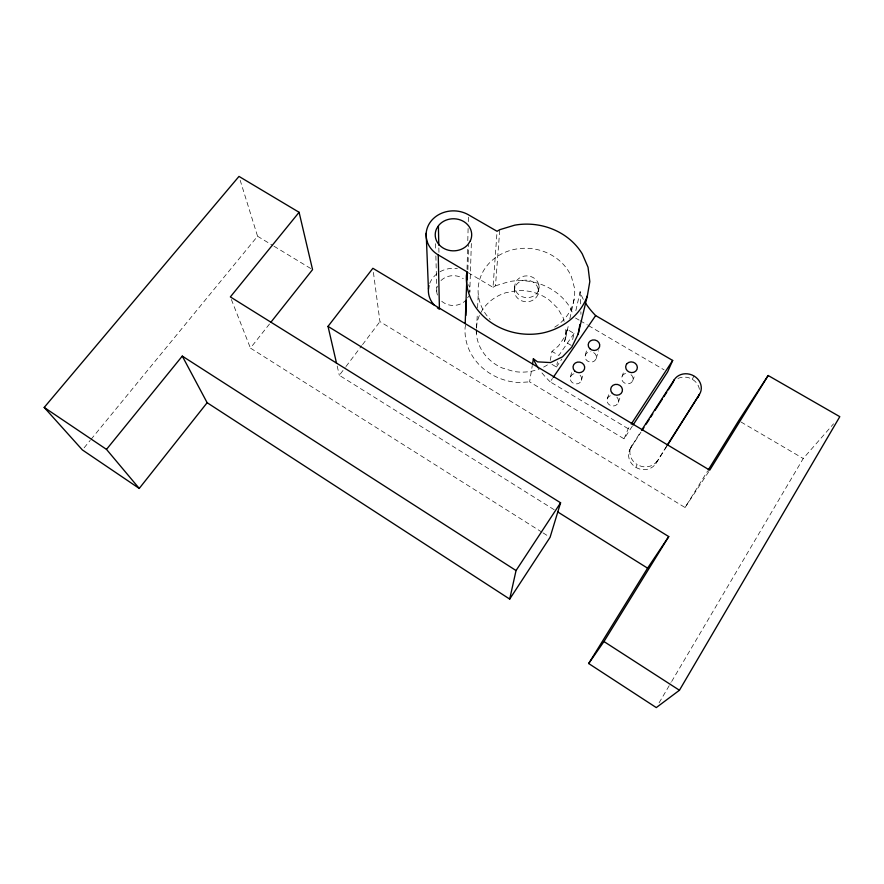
<?xml version="1.0" encoding="UTF-8"?>
<svg xmlns="http://www.w3.org/2000/svg" width="884" height="884" viewBox="0 0 884 884"><rect width="100%" height="100%" fill="white"/><g stroke="black" fill="none" stroke-linecap="round" stroke-linejoin="round"><path stroke-width="0.66" stroke-dasharray="4.42 3.31" d="M467.039 269.266L467.614 247.476M467.791 240.669L468.111 228.415M468.288 221.608L468.465 214.801M571.263 345.401L564.567 341.445L565.55 338.45L565.826 327.809M467.89 269.742L468.575 244.923M471.349 243.487L469.78 292.339A16.608 14.884 0 0 0 469.736 288.449M476.365 333.776L476.564 329.666M476.62 328.296L477.338 313.245M477.592 307.765L478.244 294.085M468.155 272.681L493.018 287.322L497.073 231.299M493.018 287.322L495.482 285.819L499.769 229.685M514.311 290.239L514.764 286.051M538.444 291.576L539.085 287.399M632.325 426.132L624.071 438.829L529.615 381.855L532.267 365.589M550.213 360.429L551.992 351.39L558.489 345.953L564.799 336.749L567.196 329.412L574.048 333.445L571.882 342.749M465.658 324.936L465.094 327.632A56.222 50.941 6 0 0 518.775 382.54L529.615 381.855M551.936 364.341L556.401 367.004L557.495 361.876M564.567 341.445L567.196 329.412M565.55 338.45L568.699 323.997M569.849 318.748L574.147 299.035M575.86 310.593L580.125 291.742L581.462 295.499A59.029 26.631 33.2 0 0 583.341 299.4M570.478 377.004L572.025 370.694M585.285 355.257L587.02 348.716M581.429 380.352L583.131 374.087M596.181 358.561L598.424 350.749M607.22 398.96L609.264 392.894M631.01 374.694A5.757 5.216 16.3 0 1 632.093 381.777A5.757 5.216 16.3 0 1 624.568 383.015A5.757 5.216 16.3 0 1 622.181 376.142L624.413 369.821M618.292 402.353L620.491 396.33M632.59 381.004L634.944 374.739M624.071 438.829L628.204 428.718L630.469 425.248M629.132 451.381L630.391 448.475M666.934 446.122L655.928 463.437A14.818 13.647 22.4 0 1 635.861 467.36A14.818 13.647 22.4 0 1 630.624 448.144L640.823 431.425M635.839 467.338L637.154 464.531A14.918 13.735 22.3 0 1 631.894 445.227M692.271 379.291L693.94 375.954M655.928 463.437L666.249 446.674M659.088 702.835L670.978 682.669M671.674 681.487L803.236 458.509L833.557 423.823M373.413 272.394L379.943 321.61L685.045 507.526L707.52 471.139M467.625 297.82L468.708 296.107M630.624 448.144L640.966 432.143M685.045 507.526L708.99 471.305M556.401 367.004L561.881 359.048M628.204 428.718L550.168 381.844L552.478 378.474M574.048 333.445L558.854 355.467L551.992 351.39M622.181 376.142L622.977 375.015A5.757 5.216 16.3 0 1 626.833 373.324M554.18 509.725L339.323 375.313L345.136 367.645M345.964 366.551L361.711 345.721M362.539 344.627L379.943 321.61M541.903 532.168L250.426 348.075L270.007 323.356M84.124 447.812L90.223 440.365M91.096 439.304L257.564 236.238L240.194 180.325M495.482 285.819L509.051 281.631A56.222 50.941 6 0 1 570.523 308.24L573.13 314.461M575.517 318.019L579.064 320.085M580.247 320.781L587.33 324.925M588.512 325.621L664.072 369.832M741.046 422.044L803.236 458.509M257.564 236.238L272.769 245.465M273.941 246.183L312.56 269.62M543.074 532.908L547.737 535.848M231.354 299.466L250.426 348.075M564.136 321.433L563.064 317.433L557.495 308.03L549.494 300.228A44.974 40.741 6 0 0 516.974 290.648L505.692 292.759A44.974 40.741 6 0 0 476.266 328.782A44.974 40.741 6 0 0 502.189 367.954L513.527 371.391A44.974 40.741 6 0 0 540.621 368.462M337.191 366.053L339.323 375.313M580.125 291.742L580.788 305.51M435.558 243.697L435.735 250.481M435.878 255.907L436.818 292.527M580.887 311.754L580.943 314.35M438.851 247.951L438.972 253.454M657.387 460.608A14.918 13.735 22.3 0 1 637.176 464.553M677.962 378.474A14.531 13.072 20.6 0 1 699.509 389.977M550.168 381.844A60.377 23.128 33.6 0 1 541.152 371.888M547.439 364.904A44.974 40.741 6 0 1 541.815 367.943M554.743 327.135A48.366 43.228 5.7 0 0 574.423 287.742L571.429 276.736A48.366 43.228 5.7 0 0 501.239 254.095A48.366 43.228 5.7 0 0 490.211 319.489M580.081 375.203A5.735 5.238 12.3 0 1 579.108 383.17A5.735 5.238 12.3 0 1 570.721 380.617A5.735 5.238 12.3 0 1 574.611 373.534M593.661 352.594A5.691 5.16 12.5 0 1 594.291 361.092A5.691 5.16 12.5 0 1 585.363 358.385A5.691 5.16 12.5 0 1 590.844 351.744M616.877 397.126A5.79 5.293 16.4 0 1 615.993 405.215A5.79 5.293 16.4 0 1 607.507 402.618A5.79 5.293 16.4 0 1 611.352 395.435M429.723 283.399A24.918 22.332 0 0 1 436.884 273.841M440 271.764A24.918 22.332 0 0 1 457.382 268.625M466.575 299.499A16.608 14.884 0 0 1 441.072 300.648M437.458 295.057A16.608 14.884 0 0 1 437.436 286.107M441.006 280.537A16.608 14.884 0 0 1 463.271 278.659M468.564 284.714A16.608 14.884 0 0 1 469.47 287.178M538.776 284.571L537.671 281.885A12.177 10.873 5.6 0 0 517.217 280.018A12.177 10.873 5.6 0 0 524.378 297.356A12.177 10.873 5.6 0 0 538.776 284.571M538.146 288.759L537.052 286.096A12.089 10.807 5.7 0 0 516.742 284.228A12.089 10.807 5.7 0 0 523.847 301.477A12.089 10.807 5.7 0 0 538.146 288.759"/><path stroke-width="1.33" d="M465.194 323.566L467.061 271.874L438.243 254.901A27.36 24.056 0 0 1 430.663 221.63A27.36 24.056 0 0 1 468.465 214.801L497.073 231.299L499.769 229.685L514.665 225.177A61.803 55.018 5.6 0 1 582.236 253.841L588.048 267.277L589.816 281.587L587.363 295.797L578.18 334.019L571.871 347.047L562.434 356.893L550.5 362.584L537.56 361.865L533.372 358.805L532.488 364.23M465.912 315.411L466.31 300.438M466.851 280.029L467.061 271.874M578.18 334.019L579.937 324.406M207.143 402.717L509.703 599.087L516.046 570.545L560.589 502.786L230.359 296.913L299.09 212.293L238.989 176.413L44.2 407.436L82.378 449.934L139.241 488.432L207.143 402.717L182.281 356.097L106.5 449.392L139.241 488.432M560.589 502.786L550.069 537.328L509.703 599.087M585.738 303.411A59.029 26.631 33.2 0 0 595.65 315.588L672.68 360.451L667.608 371.899L633.077 424.983M672.757 382.993L674.282 379.678A14.641 13.149 20.5 0 1 693.973 375.976A14.641 13.149 20.5 0 1 699.454 394.419L667.663 444.972M587.363 295.797C580.39 315.544 562.102 329.113 541.925 333.146A61.803 55.018 5.6 0 1 466.443 274.78M768.163 375.512L709.73 470.166L372.871 268.294L328.019 326.373L668.746 536.577L647.585 568.158L588.678 663.53L656.282 707.587L679.442 690.249L839.8 416.673L768.163 375.512L738.704 420.662L708.25 469.957M588.678 663.53L603.96 641.541L668.746 536.577M666.978 445.514L699.454 394.419M641.563 430.276L674.282 379.678M642.447 429.856L643.928 427.569M646.149 424.143L649.099 419.568M650.58 417.281L652.801 413.856M655.011 410.43L662.403 398.993M663.884 396.706L666.834 392.131M668.315 389.855L672.017 384.131M631.22 424.099L672.68 360.451M553.251 377.358L595.65 315.588M270.858 322.284L312.56 269.62L299.09 212.293M557.682 511.913L647.585 568.158M182.281 356.097L516.046 570.545M603.96 641.541L679.442 690.249M44.2 407.436L106.5 449.392M533.372 358.805L534.953 362.352A60.377 23.128 33.6 0 0 538.301 367.987M328.019 326.373L336.572 363.412M426.176 233.232L428.431 289.101M438.243 254.901L439.436 309.212A24.918 22.332 0 0 1 437.337 307.809M438.398 225.939L438.796 245.2M699.134 394.529A14.531 13.072 20.6 0 1 697.741 397.656M434.519 305.345A24.918 22.332 0 0 1 429.005 285.642M470.387 240.768L468.045 244.426A18.232 16.034 0 0 1 444.442 248.747A18.232 16.034 0 0 1 436.597 228.691L438.972 225.066A18.232 16.034 0 0 1 462.476 220.856A18.232 16.034 0 0 1 470.387 240.768M626.999 363.622L626.192 364.772A5.89 5.326 16 0 0 631.563 372.617A5.89 5.326 16 0 0 636.789 365.214A5.89 5.326 16 0 0 626.999 363.622M589.805 348.683A5.823 5.26 12.3 0 0 599.551 346.848A5.823 5.26 12.3 0 0 592.578 339.997A5.823 5.26 12.3 0 0 589.805 348.683M574.655 370.926A5.868 5.337 12 0 0 584.479 369.07A5.868 5.337 12 0 0 577.484 362.108A5.868 5.337 12 0 0 574.655 370.926M612.358 393.391A5.934 5.403 16.1 0 0 622.248 391.502A5.934 5.403 16.1 0 0 615.109 384.441A5.934 5.403 16.1 0 0 612.358 393.391"/></g></svg>
